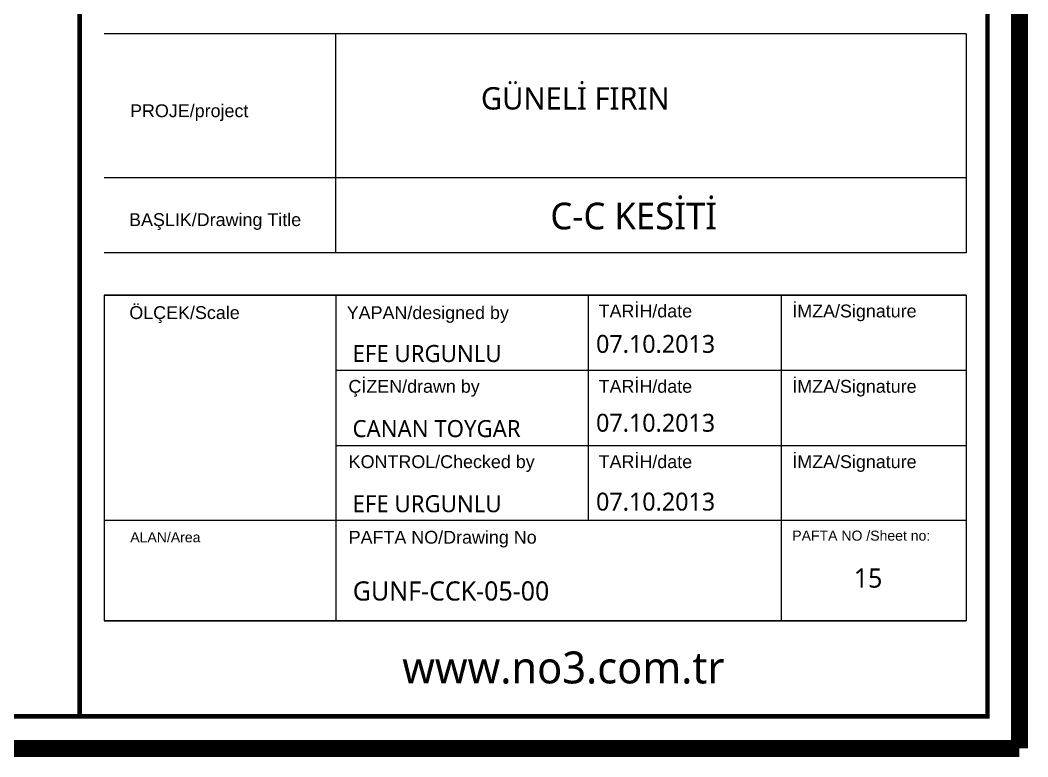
# Model space of a CAD drawing. Header units: millimetres. Extents: x 54215 to 67697, y 23496 to 56611.
# Drawn here: x 58017.4 to 58467.7, y 38521.8 to 38850.9 of the extents above; entities that cross this region are included whole.
import ezdxf
from ezdxf.enums import TextEntityAlignment as Align

# ---------------------------------------------------------------- set-up
doc = ezdxf.new("R2010")
doc.units = ezdxf.units.MM
doc.layers.add('no3_lejand', color=255, linetype='Continuous', lineweight=13)
doc.layers.add('t_yazı', color=154, linetype='Continuous', lineweight=25)
doc.styles.add('ARIALT', font='arial.ttf', dxfattribs={"height": 10})
doc.styles.get("Standard").update_dxf_attribs({"font": 'arial.ttf'})

msp = doc.modelspace()

# ---------------------------------------------------------------- linework, layer by layer
at = {"color": 250}
for p, q in [((58440.192, 38844.796), (58054.934, 38844.796)), ((58158.383, 38746.971), (58158.383, 38844.796)), ((58440.192, 38844.796), (58440.192, 38746.971)), ((58054.934, 38780.522), (58440.192, 38780.522)), ((58440.192, 38746.971), (58054.934, 38746.971)), ((58054.934, 38727.946), (58054.934, 38582.559)), ((58440.192, 38727.946), (58054.934, 38727.946)), ((58054.934, 38727.946), (58440.192, 38727.946)), ((58158.383, 38727.946), (58158.383, 38582.559)), ((58271.182, 38727.946), (58271.182, 38627.293)), ((58357.439, 38727.946), (58357.439, 38582.559)), ((58440.192, 38727.946), (58440.192, 38582.559)), ((58440.192, 38694.395), (58158.383, 38694.395)), ((58158.383, 38660.844), (58440.192, 38660.844)), ((58440.192, 38627.293), (58054.934, 38627.293)), ((58054.934, 38582.559), (58440.192, 38582.559)), ((58440.192, 38582.559), (58054.934, 38582.559))]:
    msp.add_line(p, q, dxfattribs=at)
at = {"color": 252, "const_width": 2.031}
msp.add_lwpolyline([(58449.655, 39154.216, -0.4142136), (58440.109, 39144.671), (58079.769, 39144.671, 0.4142136), (58055.905, 39120.807), (58055.905, 38888.856, 0.4142136), (58079.769, 38864.992), (58440.109, 38864.992, -0.4142136), (58449.655, 38855.446), (58449.655, 38539.802), (56224.979, 38539.802), (56224.979, 39659.165), (58449.655, 39659.165), (58449.655, 39154.216)], format="xyb", dxfattribs=at)
msp.add_lwpolyline([(58043.973, 38539.802), (58043.973, 39659.165)], dxfattribs=at)
at = {"layer": 'no3_lejand', "color": 1, "const_width": 7.466}
msp.add_lwpolyline([(58463.973, 38525.483), (56210.661, 38525.483), (56210.661, 39673.483), (58463.973, 39673.483), (58463.973, 39154.216, -0.4142136), (58440.109, 39130.352), (58079.769, 39130.352, 0.4142136), (58070.223, 39120.807), (58070.223, 38888.856, 0.4142136), (58079.769, 38879.31), (58440.109, 38879.31, -0.4142136), (58463.973, 38855.446), (58463.973, 38525.483)], format="xyb", dxfattribs=at)

# ---------------------------------------------------------------- texts
at = {"color": 7}
for s, insert, char_height, width, attachment_point in [('{\\fLucida Sans Unicode|b0|i0|c162|p34;GÜNELİ FIRIN}', (58265.431, 38815.869, 0), 9.99, 250.24294, 5), ('{\\fLucida Sans Unicode|b0|i0|c162|p34;C-C KESİTİ}', (58291.556, 38763.31), 11.90258, 221.73465, 5), ('{\\fLucida Sans Unicode|b0|i0|c162|p34;07.10.2013}', (58274.743, 38706.17), 7.992, 305.67367, 4), ('{\\fLucida Sans Unicode|b0|i0|c162|p34;EFE URGUNLU}', (58165.91, 38701.899), 7.61003, 291.06434, 4), ('{\\fLucida Sans Unicode|b0|i0|c162|p34;CANAN TOYGAR }', (58165.89, 38668.348), 7.61003, 291.06434, 4), ('{\\fLucida Sans Unicode|b0|i0|c162|p34;07.10.2013}', (58274.743, 38670.935), 7.992, 305.67367, 4), ('{\\fLucida Sans Unicode|b0|i0|c162|p34;07.10.2013}', (58274.743, 38635.7), 7.992, 305.67367, 4), ('{\\fLucida Sans Unicode|b0|i0|c162|p34;EFE URGUNLU}', (58165.91, 38634.797), 7.61003, 291.06434, 4), ('{\\fLucida Sans Unicode|b0|i0|c162|p34;15}', (58389.919, 38601.568), 8.56129, 291.06434, 4), ('{\\fLucida Sans Unicode|b0|i0|c162|p34;GUNF-CCK-05-00}', (58166.013, 38595.798), 8.56129, 291.06434, 4), ('{\\fLucida Sans Unicode|b0|i0|c162|p34;www.no3.com.tr}', (58260.136, 38561.543), 14.26881, 221.73465, 5)]:
    msp.add_mtext(s, dxfattribs=dict(at, insert=insert, char_height=char_height, width=width, attachment_point=attachment_point))
at = {"layer": 't_yazı', "linetype": 'Continuous', "style": 'ARIALT'}
msp.add_text('ALAN/Area', height=4.488, dxfattribs=at).set_placement((58082.26, 38619.853), align=Align.MIDDLE_CENTER)
at = {"layer": 't_yazı', "style": 'ARIALT'}
msp.add_text('PAFTA NO/Drawing No', height=5.72609, dxfattribs=at).set_placement((58206.188, 38619.853), align=Align.MIDDLE_CENTER)
for s, insert, char_height, width, attachment_point in [('PROJE/project', (58092.925, 38813.268), 5.72609, 106.50483, 2), ('BAŞLIK/Drawing Title', (58104.5, 38764.613), 5.72609, 106.50483, 2), ('TARİH/date', (58275.892, 38723.803), 5.7261, 43.55768, 1), ('İMZA/Signature', (58362.43, 38723.803), 5.72609, 43.55768, 1), ('ÖLÇEK/Scale', (58090.819, 38723.078), 5.72609, 38.68086, 2), ('YAPAN/designed by', (58199.544, 38723.078), 5.72609, 106.50483, 2), ('ÇİZEN/drawn by', (58193.417, 38690.143), 5.72609, 106.50483, 2), ('TARİH/date', (58275.892, 38690.143), 5.7261, 43.55768, 1), ('İMZA/Signature', (58362.43, 38690.143), 5.72609, 43.55768, 1), ('TARİH/date', (58275.892, 38656.483), 5.7261, 43.55768, 1), ('İMZA/Signature', (58362.43, 38656.483), 5.72609, 43.55768, 1), ('KONTROL/Checked by', (58164.182, 38656.483), 5.72609, 95.68179, 1)]:
    msp.add_mtext(s, dxfattribs=dict(at, insert=insert, char_height=char_height, width=width, attachment_point=attachment_point))
at = {"layer": 't_yazı', "linetype": 'Continuous', "insert": (58362.43, 38622.823), "char_height": 4.48802, "width": 107.49716, "attachment_point": 1, "style": 'ARIALT'}
msp.add_mtext('PAFTA NO /Sheet no:', dxfattribs=at)

doc.saveas('drawing.dxf')
